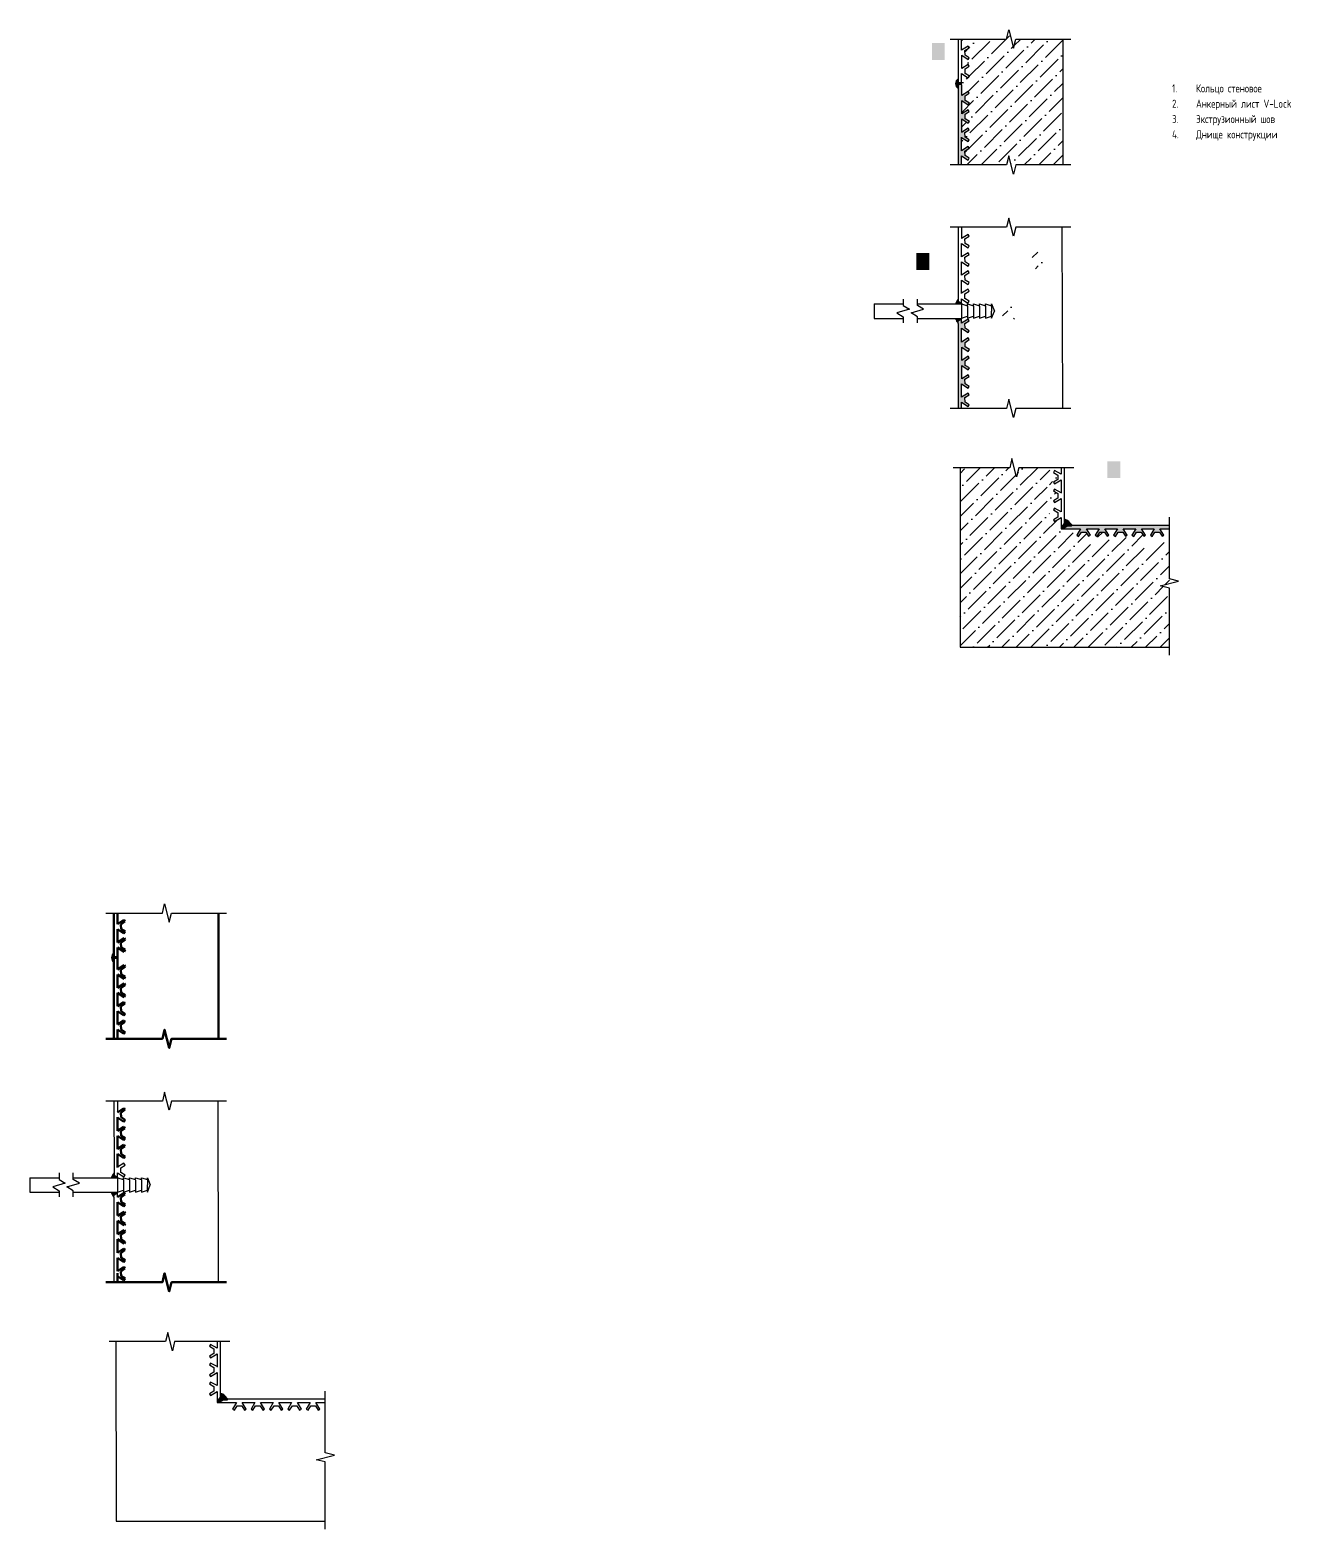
# Model space of a CAD drawing. Header units: millimetres. Extents: x 23834235 to 25435680, y -11289 to 22860162.
# Drawn here: x 24620492 to 24659884, y 22218467 to 22265294 of the extents above; entities that cross this region are included whole.
import ezdxf

# ---------------------------------------------------------------- set-up
doc = ezdxf.new("R2010")
doc.units = ezdxf.units.MM
doc.layers.add('ШРИФТЫ', color=7, linetype='Continuous')
doc.styles.add('GOST 2.304', font='GOST_type.ttf')
pattern_1 = [(45, (328290.8, -187104.57), (168.3798023, 617.3926083), [793.75, -158.75, 0, -158.75])]

msp = doc.modelspace()

# ---------------------------------------------------------------- hatches: boundary and pattern name
h = msp.add_hatch()
h.set_pattern_fill('ANSI36', color=256, scale=100)
h.set_pattern_definition(pattern_1)
h.paths.add_polyline_path([(24649836.276, 22263011.587), (24649798.962, 22262955.618), (24649598.071, 22263089.545), (24649598.071, 22262671.605), (24649801.628, 22262801.534), (24649831.945, 22262749.563), (24649702.015, 22262662.943), (24649708.511, 22262517.855), (24649836.276, 22262437.732), (24649798.962, 22262381.762), (24649598.071, 22262515.689), (24649598.071, 22262097.749), (24649798.235, 22262225.513), (24649828.552, 22262173.541), (24649698.622, 22262086.922), (24649705.119, 22261941.834), (24649832.883, 22261861.71), (24649795.57, 22261805.741), (24649594.679, 22261939.668), (24649594.679, 22261521.728), (24649798.235, 22261651.658), (24649828.552, 22261599.686), (24649698.622, 22261513.066), (24649705.119, 22261367.978), (24649832.883, 22261287.855), (24649795.57, 22261231.885), (24649594.679, 22261365.813), (24649594.679, 22261079.967), (24650997.918, 22261079.967), (24651067.214, 22261361.482), (24651210.136, 22260794.122), (24651283.763, 22261079.967), (24652751.967, 22261079.967), (24652751.967, 22265008.172), (24651283.763, 22265008.172), (24651210.136, 22264722.327), (24651067.214, 22265294.017), (24650997.918, 22265008.172), (24649594.679, 22265008.172), (24649594.679, 22264661.693), (24649798.235, 22264791.623), (24649828.552, 22264739.651), (24649698.622, 22264653.031), (24649705.119, 22264507.943), (24649832.883, 22264427.82), (24649795.57, 22264371.85), (24649598.071, 22264503.516), (24649598.071, 22264087.853), (24649801.628, 22264217.782), (24649831.945, 22264165.811), (24649702.015, 22264079.191), (24649708.511, 22263934.103), (24649836.276, 22263853.98), (24649798.962, 22263798.01), (24649594.657, 22263934.214), (24649598.071, 22263245.46), (24649801.628, 22263375.39), (24649831.945, 22263323.418), (24649702.015, 22263236.798), (24649708.511, 22263091.71)])
h.paths.add_polyline_path([(24651351.55, 22263806.839, -1), (24651351.55, 22263786.839, -1)], flags=16)
h.paths.add_polyline_path([(24651669.05, 22263709.339), (24651994.157, 22263709.339), (24651994.157, 22264234.339), (24651669.05, 22264234.339)], flags=24)
at = {"lineweight": 30}
h = msp.add_hatch(color=140, dxfattribs=at)
h.dxf.hatch_style = 1
h.paths.add_polyline_path([(24648668.477, 22264356.568), (24649068.888, 22264356.568), (24649068.888, 22264882.318), (24648668.477, 22264882.318)])
h.paths.add_polyline_path([(24649486.404, 22261079.967), (24649594.679, 22261079.967), (24649594.679, 22261365.813), (24649795.57, 22261231.885), (24649832.883, 22261287.855), (24649705.119, 22261367.978), (24649698.622, 22261513.066), (24649828.552, 22261599.686), (24649798.235, 22261651.658), (24649594.679, 22261521.728), (24649594.679, 22261939.668), (24649795.57, 22261805.741), (24649832.883, 22261861.71), (24649705.119, 22261941.834), (24649698.622, 22262086.922), (24649828.552, 22262173.541), (24649798.235, 22262225.513), (24649598.071, 22262097.749), (24649598.071, 22262515.689), (24649798.962, 22262381.762), (24649836.276, 22262437.732), (24649708.511, 22262517.855), (24649702.015, 22262662.943), (24649831.945, 22262749.563), (24649801.628, 22262801.534), (24649598.071, 22262671.605), (24649598.071, 22263089.545), (24649798.962, 22262955.618), (24649836.276, 22263011.587), (24649708.511, 22263091.71), (24649702.015, 22263236.798), (24649831.945, 22263323.418), (24649801.628, 22263375.39), (24649598.071, 22263245.46), (24649596.369, 22263588.737), (24649540.541, 22263587.608), (24649486.404, 22263574.271)])
h = msp.add_hatch(color=256, dxfattribs=at)
h.dxf.hatch_style = 1
h.paths.add_polyline_path([(24649486.404, 22263768.29, 0.512358397), (24649486.404, 22263463.075)])
h.paths.add_polyline_path([(24649486.404, 22263657.249), (24649486.404, 22263574.271), (24649540.541, 22263587.608), (24649596.369, 22263588.737), (24649596.101, 22263642.788), (24649540.541, 22263643.911)])
h = msp.add_hatch(color=140, dxfattribs=at)
h.dxf.hatch_style = 1
h.paths.add_polyline_path([(24648183.52, 22257801.101), (24648583.931, 22257801.101), (24648583.931, 22258326.852), (24648183.52, 22258326.852)])
h = msp.add_hatch()
h.set_pattern_fill('ANSI36', color=256, scale=100)
h.set_pattern_definition(pattern_1)
h.paths.add_polyline_path([(24650875.89, 22256262.222), (24651251.158, 22256262.222), (24651251.158, 22256787.598), (24650875.89, 22256787.598)])
h.paths.add_polyline_path([(24651797.598, 22257832.777), (24652122.706, 22257832.777), (24652122.706, 22258357.777), (24651797.598, 22258357.777)], flags=17)
h = msp.add_hatch(color=256, dxfattribs=at)
h.dxf.hatch_style = 1
h.paths.add_polyline_path([(24649594.679, 22256761.974), (24649490.735, 22256818.277), (24649488.893, 22256890.564, 0.071653428), (24649402.369, 22256740.32), (24649594.679, 22256740.32)])
h = msp.add_hatch(color=256, dxfattribs=at)
h.dxf.hatch_style = 1
h.paths.add_polyline_path([(24649594.679, 22256263.911), (24649594.679, 22256274.739), (24649402.369, 22256274.739, 0.06998087), (24649486.404, 22256127.686), (24649489.348, 22256209.139)])
h = msp.add_hatch(color=140, dxfattribs=at)
h.dxf.hatch_style = 1
h.paths.add_polyline_path([(24649598.071, 22254815.196), (24649798.962, 22254681.269), (24649836.276, 22254737.238), (24649708.511, 22254817.362), (24649702.015, 22254962.45), (24649831.945, 22255049.069), (24649801.628, 22255101.041), (24649598.071, 22254971.112), (24649598.071, 22255389.052), (24649798.962, 22255255.124), (24649836.276, 22255311.094), (24649708.511, 22255391.217), (24649702.015, 22255536.305), (24649831.945, 22255622.925), (24649801.628, 22255674.897), (24649594.679, 22255542.802), (24649594.679, 22255978.066), (24649795.57, 22255844.139), (24649832.883, 22255900.108), (24649705.119, 22255980.231), (24649698.622, 22256125.319), (24649828.552, 22256211.939), (24649798.235, 22256263.911), (24649594.679, 22256133.981), (24649594.679, 22256263.911), (24649489.348, 22256209.139), (24649486.404, 22256127.686), (24649486.404, 22253474.756), (24649594.679, 22253474.756), (24649594.679, 22253665.319), (24649795.57, 22253531.392), (24649832.883, 22253587.362), (24649705.119, 22253667.485), (24649698.622, 22253812.573), (24649828.552, 22253899.193), (24649798.235, 22253951.165), (24649594.679, 22253821.235), (24649594.679, 22254239.175), (24649795.57, 22254105.248), (24649832.883, 22254161.217), (24649705.119, 22254241.341), (24649698.622, 22254386.429), (24649828.552, 22254473.048), (24649798.235, 22254525.02), (24649598.071, 22254397.256)])
h = msp.add_hatch(color=140, dxfattribs=at)
h.dxf.hatch_style = 1
h.paths.add_polyline_path([(24654150.452, 22251296.367), (24654550.863, 22251296.367), (24654550.863, 22251822.118), (24654150.452, 22251822.118)])
h.paths.add_polyline_path([(24653036.286, 22249819.404), (24653027.372, 22249805.531), (24652894.89, 22249805.781), (24652758.464, 22249715.46), (24653312.8, 22249715.46), (24653193.189, 22249510.414), (24653250.031, 22249473.742), (24653336.651, 22249611.517), (24653479.573, 22249611.517), (24653561.862, 22249477.256), (24653616.098, 22249510.497), (24653490.475, 22249715.46), (24653887.12, 22249715.46), (24653767.509, 22249510.414), (24653824.351, 22249473.742), (24653910.97, 22249611.517), (24654053.893, 22249611.517), (24654136.182, 22249477.256), (24654190.418, 22249510.497), (24654064.795, 22249715.46), (24654461.44, 22249715.46), (24654341.829, 22249510.414), (24654398.671, 22249473.742), (24654485.29, 22249611.517), (24654628.213, 22249611.517), (24654710.502, 22249477.256), (24654764.737, 22249510.497), (24654639.115, 22249715.46), (24655035.76, 22249715.46), (24654916.149, 22249510.414), (24654972.99, 22249473.742), (24655059.61, 22249611.517), (24655202.533, 22249611.517), (24655284.821, 22249477.256), (24655339.057, 22249510.497), (24655213.435, 22249715.46), (24655610.079, 22249715.46), (24655490.469, 22249510.414), (24655547.31, 22249473.742), (24655633.93, 22249611.517), (24655776.853, 22249611.517), (24655859.141, 22249477.256), (24655913.377, 22249510.497), (24655787.755, 22249715.46), (24656086.827, 22249715.46), (24656086.827, 22249819.404)])
h = msp.add_hatch()
h.set_pattern_fill('ANSI36', color=256, scale=100)
h.set_pattern_definition(pattern_1)
h.paths.add_polyline_path([(24652500.77, 22249940.671), (24652185.216, 22250414.003), (24652600.383, 22250668.46), (24652600.383, 22250811.382), (24652243.681, 22251030.006), (24652600.383, 22251248.629), (24652600.383, 22251391.552), (24652225.866, 22251621.094), (24651379.045, 22251621.094), (24651309.749, 22251335.249), (24651238.288, 22251621.094), (24649547.038, 22251621.094), (24649550.752, 22246012.47), (24656086.827, 22246012.47), (24656086.827, 22247861.798), (24655800.982, 22247931.094), (24656086.827, 22248002.555), (24656086.827, 22249227.5), (24655913.377, 22249510.497), (24655355.418, 22249168.522), (24655415.486, 22249264.066), (24655202.533, 22249611.517), (24655059.61, 22249611.517), (24654841.166, 22249264.066), (24654628.213, 22249611.517), (24654485.29, 22249611.517), (24654266.847, 22249264.066), (24654053.893, 22249611.517), (24653910.97, 22249611.517), (24653692.527, 22249264.066), (24653479.573, 22249611.517), (24653336.651, 22249611.517), (24653250.031, 22249473.742), (24652875.367, 22249715.46), (24652600.383, 22249715.46), (24652600.383, 22250002.135)])
h.paths.add_polyline_path([(24653963.169, 22247704.213), (24654018.95, 22247697.919), (24653953.57, 22247717.017, -1.999485488)], flags=16)
h.paths.add_polyline_path([(24654411.949, 22247603.795), (24654812.235, 22247603.795), (24654812.235, 22248129.17), (24654411.949, 22248129.17)], flags=24)
h = msp.add_hatch(color=256, dxfattribs=at)
h.dxf.hatch_style = 1
h.paths.add_polyline_path([(24652894.89, 22249805.781), (24653027.372, 22249805.531), (24653036.286, 22249819.404), (24652812.601, 22249819.404), (24652812.601, 22250001.763), (24652811.803, 22250001.91), (24652801.013, 22249989.663), (24652798.332, 22249880.546), (24652704.327, 22249761.787), (24652704.327, 22249715.46), (24652758.464, 22249715.46)])
h.paths.add_polyline_path([(24652963.052, 22249913.391), (24652941.068, 22249938.146), (24652915.443, 22249957.611), (24652881.597, 22249977.076), (24652827.018, 22249999.101), (24652812.601, 22250001.763), (24652812.601, 22249819.404), (24653036.286, 22249819.404), (24653033.225, 22249833.21)], flags=17)
h = msp.add_hatch(color=1, dxfattribs=at)
h.dxf.hatch_style = 1
h.paths.add_polyline_path([(24623116.725, 22236469.501, 0.512358397), (24623116.725, 22236164.286)])
h.paths.add_polyline_path([(24623226.422, 22236344), (24623170.862, 22236345.123), (24623116.725, 22236358.461), (24623116.725, 22236275.483), (24623170.862, 22236288.82), (24623226.69, 22236289.949)])
h = msp.add_hatch(color=256, dxfattribs=at)
h.dxf.hatch_style = 1
h.paths.add_polyline_path([(24623224.999, 22229463.186), (24623121.056, 22229519.489), (24623119.213, 22229591.775, 0.071653428), (24623032.69, 22229441.531), (24623224.999, 22229441.531)])
h = msp.add_hatch(color=256, dxfattribs=at)
h.dxf.hatch_style = 1
h.paths.add_polyline_path([(24623224.999, 22228965.123), (24623224.999, 22228975.95), (24623032.69, 22228975.95, 0.06998087), (24623116.725, 22228828.898), (24623119.669, 22228910.351)])
h = msp.add_hatch(color=256, dxfattribs=at)
h.dxf.hatch_style = 1
h.paths.add_polyline_path([(24626525.211, 22222506.992), (24626657.692, 22222506.743), (24626666.606, 22222520.616), (24626442.922, 22222520.616), (24626442.922, 22222702.975), (24626442.124, 22222703.122), (24626431.333, 22222690.875), (24626428.652, 22222581.758), (24626334.647, 22222462.999), (24626334.647, 22222416.672), (24626388.785, 22222416.672)])
h.paths.add_polyline_path([(24626593.373, 22222614.603), (24626571.389, 22222639.358), (24626545.764, 22222658.823), (24626511.917, 22222678.287), (24626457.338, 22222700.312), (24626442.922, 22222702.975), (24626442.922, 22222520.616), (24626666.606, 22222520.616), (24626663.546, 22222534.422)], flags=17)

# ---------------------------------------------------------------- linework, layer by layer
for p, q in [((24649594.679, 22264661.693), (24649594.679, 22265008.172)), ((24649798.235, 22264791.623), (24649594.679, 22264661.693)), ((24649598.071, 22264087.853), (24649598.071, 22264503.516)), ((24649598.071, 22264503.516), (24649795.57, 22264371.85)), ((24649698.622, 22264653.031), (24649828.552, 22264739.651)), ((24649705.119, 22264507.943), (24649698.622, 22264653.031)), ((24649832.883, 22264427.82), (24649705.119, 22264507.943)), ((24649828.552, 22264739.651), (24649798.235, 22264791.623)), ((24649801.628, 22264217.782), (24649598.071, 22264087.853)), ((24649702.015, 22264079.191), (24649831.945, 22264165.811)), ((24649708.511, 22263934.103), (24649702.015, 22264079.191)), ((24649795.57, 22264371.85), (24649832.883, 22264427.82)), ((24649831.945, 22264165.811), (24649801.628, 22264217.782)), ((24649598.071, 22263245.46), (24649594.657, 22263934.214)), ((24649594.657, 22263934.214), (24649798.962, 22263798.01)), ((24649836.276, 22263853.98), (24649708.511, 22263934.103)), ((24649798.962, 22263798.01), (24649836.276, 22263853.98)), ((24649801.628, 22263375.39), (24649598.071, 22263245.46)), ((24649598.071, 22262671.605), (24649598.071, 22263091.71)), ((24649598.071, 22263089.545), (24649798.962, 22262955.618)), ((24649702.015, 22263236.798), (24649831.945, 22263323.418)), ((24649708.511, 22263091.71), (24649702.015, 22263236.798)), ((24649836.276, 22263011.587), (24649708.511, 22263091.71)), ((24649831.945, 22263323.418), (24649801.628, 22263375.39)), ((24649801.628, 22262801.534), (24649598.071, 22262671.605)), ((24649702.015, 22262662.943), (24649831.945, 22262749.563)), ((24649708.511, 22262517.855), (24649702.015, 22262662.943)), ((24649798.962, 22262955.618), (24649836.276, 22263011.587)), ((24649831.945, 22262749.563), (24649801.628, 22262801.534)), ((24649798.235, 22262225.513), (24649594.679, 22262095.584)), ((24649598.071, 22262097.749), (24649598.071, 22262517.855)), ((24649598.071, 22262515.689), (24649798.962, 22262381.762)), ((24649698.622, 22262086.922), (24649828.552, 22262173.541)), ((24649836.276, 22262437.732), (24649708.511, 22262517.855)), ((24649828.552, 22262173.541), (24649798.235, 22262225.513)), ((24649798.962, 22262381.762), (24649836.276, 22262437.732)), ((24649594.679, 22261521.728), (24649594.679, 22261941.834)), ((24649594.679, 22261939.668), (24649795.57, 22261805.741)), ((24649705.119, 22261941.834), (24649698.622, 22262086.922)), ((24649832.883, 22261861.71), (24649705.119, 22261941.834)), ((24649795.57, 22261805.741), (24649832.883, 22261861.71)), ((24649798.235, 22261651.658), (24649594.679, 22261521.728)), ((24649594.679, 22261365.813), (24649795.57, 22261231.885)), ((24649698.622, 22261513.066), (24649828.552, 22261599.686)), ((24649705.119, 22261367.978), (24649698.622, 22261513.066)), ((24649832.883, 22261287.855), (24649705.119, 22261367.978)), ((24649795.57, 22261231.885), (24649832.883, 22261287.855)), ((24649828.552, 22261599.686), (24649798.235, 22261651.658)), ((24649798.235, 22258910.144), (24649594.679, 22258780.214)), ((24649601.464, 22258784.545), (24649601.464, 22259131.024)), ((24649698.622, 22258771.552), (24649828.552, 22258858.172)), ((24649828.552, 22258858.172), (24649798.235, 22258910.144)), ((24649594.679, 22258206.358), (24649594.679, 22258626.464)), ((24649594.679, 22258624.298), (24649795.57, 22258490.371)), ((24649705.119, 22258626.464), (24649698.622, 22258771.552)), ((24649832.883, 22258546.341), (24649705.119, 22258626.464)), ((24649795.57, 22258490.371), (24649832.883, 22258546.341)), ((24649798.235, 22258334.122), (24649594.679, 22258204.193)), ((24649594.679, 22257630.337), (24649594.679, 22258050.443)), ((24649594.679, 22258048.277), (24649795.57, 22257914.35)), ((24649698.622, 22258195.531), (24649828.552, 22258282.151)), ((24649705.119, 22258050.443), (24649698.622, 22258195.531)), ((24649832.883, 22257970.32), (24649705.119, 22258050.443)), ((24649795.57, 22257914.35), (24649832.883, 22257970.32)), ((24649828.552, 22258282.151), (24649798.235, 22258334.122)), ((24649798.235, 22257766.763), (24649594.679, 22257636.834)), ((24649594.679, 22257062.978), (24649594.679, 22257483.084)), ((24649594.679, 22257480.918), (24649795.57, 22257346.991)), ((24649698.622, 22257628.172), (24649828.552, 22257714.791)), ((24649705.119, 22257483.084), (24649698.622, 22257628.172)), ((24649832.883, 22257402.96), (24649705.119, 22257483.084)), ((24649828.552, 22257714.791), (24649798.235, 22257766.763)), ((24649795.57, 22257346.991), (24649832.883, 22257402.96)), ((24649702.015, 22255536.305), (24649831.945, 22255622.925)), ((24649831.945, 22255622.925), (24649801.628, 22255674.897)), ((24649598.071, 22254971.112), (24649598.071, 22255389.052)), ((24649598.071, 22255389.052), (24649798.962, 22255255.124)), ((24649801.628, 22255101.041), (24649598.071, 22254971.112)), ((24649708.511, 22255391.217), (24649702.015, 22255536.305)), ((24649836.276, 22255311.094), (24649708.511, 22255391.217)), ((24649798.962, 22255255.124), (24649836.276, 22255311.094)), ((24649831.945, 22255049.069), (24649801.628, 22255101.041)), ((24649598.071, 22254397.256), (24649598.071, 22254815.196)), ((24649598.071, 22254815.196), (24649798.962, 22254681.269)), ((24649702.015, 22254962.45), (24649831.945, 22255049.069)), ((24649708.511, 22254817.362), (24649702.015, 22254962.45)), ((24649836.276, 22254737.238), (24649708.511, 22254817.362)), ((24649798.962, 22254681.269), (24649836.276, 22254737.238)), ((24649594.679, 22253821.235), (24649594.679, 22254239.175)), ((24649594.679, 22254239.175), (24649795.57, 22254105.248)), ((24649798.235, 22254525.02), (24649598.071, 22254397.256)), ((24649698.622, 22254386.429), (24649828.552, 22254473.048)), ((24649705.119, 22254241.341), (24649698.622, 22254386.429)), ((24649832.883, 22254161.217), (24649705.119, 22254241.341)), ((24649795.57, 22254105.248), (24649832.883, 22254161.217)), ((24649828.552, 22254473.048), (24649798.235, 22254525.02)), ((24649798.235, 22253951.165), (24649594.679, 22253821.235)), ((24649698.622, 22253812.573), (24649828.552, 22253899.193)), ((24649705.119, 22253667.485), (24649698.622, 22253812.573)), ((24649828.552, 22253899.193), (24649798.235, 22253951.165)), ((24649832.883, 22253587.362), (24649705.119, 22253667.485)), ((24649795.57, 22253531.392), (24649832.883, 22253587.362))]:
    msp.add_line(p, q)
for p, q in [((24649540.541, 22263643.911), (24649486.404, 22263657.249)), ((24649540.541, 22263587.608), (24649486.404, 22263574.271)), ((24649596.101, 22263642.788), (24649540.541, 22263643.911)), ((24649596.101, 22263588.732), (24649540.541, 22263587.608)), ((24649486.404, 22259131.024), (24649488.893, 22256890.564)), ((24646861.827, 22256740.32), (24646861.827, 22256285.566)), ((24646861.827, 22256740.32), (24647771.334, 22256740.32)), ((24649780.911, 22256679.686), (24649780.911, 22256350.531)), ((24649967.143, 22256679.686), (24649967.143, 22256346.2)), ((24650155.541, 22256666.792), (24650153.376, 22256350.531)), ((24650343.939, 22256679.686), (24650343.939, 22256350.531)), ((24646861.827, 22256285.566), (24647771.334, 22256285.566)), ((24649486.404, 22256127.686), (24649486.404, 22253474.756))]:
    msp.add_line(p, q, dxfattribs=at)
at = {"color": 1, "lineweight": 50}
for p, q in [((24623224.999, 22237362.905), (24623224.999, 22237709.384)), ((24623428.556, 22237492.834), (24623224.999, 22237362.905)), ((24623328.943, 22237354.243), (24623458.873, 22237440.863)), ((24623335.44, 22237209.155), (24623328.943, 22237354.243)), ((24623458.873, 22237440.863), (24623428.556, 22237492.834)), ((24623224.999, 22237206.989), (24623425.891, 22237073.062)), ((24623228.392, 22236789.064), (24623228.392, 22237209.17)), ((24623431.948, 22236918.994), (24623228.392, 22236789.064)), ((24623332.336, 22236780.402), (24623462.265, 22236867.022)), ((24623463.204, 22237129.032), (24623335.44, 22237209.155)), ((24623425.891, 22237073.062), (24623463.204, 22237129.032)), ((24623462.265, 22236867.022), (24623431.948, 22236918.994)), ((24623228.392, 22235946.672), (24623224.999, 22236630.968)), ((24623228.392, 22236633.149), (24623429.283, 22236499.222)), ((24623338.832, 22236635.314), (24623332.336, 22236780.402)), ((24623466.596, 22236555.191), (24623338.832, 22236635.314)), ((24623429.283, 22236499.222), (24623466.596, 22236555.191)), ((24623431.948, 22236076.602), (24623228.392, 22235946.672)), ((24623332.336, 22235938.01), (24623462.265, 22236024.63)), ((24623338.832, 22235792.922), (24623332.336, 22235938.01)), ((24623462.265, 22236024.63), (24623431.948, 22236076.602)), ((24623228.392, 22235372.817), (24623228.392, 22235792.922)), ((24623228.392, 22235790.757), (24623429.283, 22235656.829)), ((24623431.948, 22235502.746), (24623228.392, 22235372.817)), ((24623332.336, 22235364.155), (24623462.265, 22235450.774)), ((24623466.596, 22235712.799), (24623338.832, 22235792.922)), ((24623429.283, 22235656.829), (24623466.596, 22235712.799)), ((24623462.265, 22235450.774), (24623431.948, 22235502.746)), ((24623228.392, 22234798.961), (24623228.392, 22235219.067)), ((24623228.392, 22235216.901), (24623429.283, 22235082.974)), ((24623338.832, 22235219.067), (24623332.336, 22235364.155)), ((24623466.596, 22235138.943), (24623338.832, 22235219.067)), ((24623429.283, 22235082.974), (24623466.596, 22235138.943)), ((24623428.556, 22234926.725), (24623224.999, 22234796.795)), ((24623224.999, 22234222.94), (24623224.999, 22234643.045)), ((24623224.999, 22234640.88), (24623425.891, 22234506.953)), ((24623328.943, 22234788.133), (24623458.873, 22234874.753)), ((24623335.44, 22234643.045), (24623328.943, 22234788.133)), ((24623463.204, 22234562.922), (24623335.44, 22234643.045)), ((24623425.891, 22234506.953), (24623463.204, 22234562.922)), ((24623458.873, 22234874.753), (24623428.556, 22234926.725)), ((24623428.556, 22234352.869), (24623224.999, 22234222.94)), ((24623224.999, 22234067.024), (24623425.891, 22233933.097)), ((24623328.943, 22234214.278), (24623458.873, 22234300.898)), ((24623335.44, 22234069.19), (24623328.943, 22234214.278)), ((24623463.204, 22233989.067), (24623335.44, 22234069.19)), ((24623458.873, 22234300.898), (24623428.556, 22234352.869)), ((24623425.891, 22233933.097), (24623463.204, 22233989.067)), ((24623428.556, 22231611.355), (24623224.999, 22231481.426)), ((24623224.999, 22230907.57), (24623224.999, 22231327.676)), ((24623224.999, 22231325.51), (24623425.891, 22231191.583)), ((24623328.943, 22231472.764), (24623458.873, 22231559.384)), ((24623335.44, 22231327.676), (24623328.943, 22231472.764)), ((24623463.204, 22231247.553), (24623335.44, 22231327.676)), ((24623425.891, 22231191.583), (24623463.204, 22231247.553)), ((24623458.873, 22231559.384), (24623428.556, 22231611.355)), ((24623428.556, 22231035.334), (24623224.999, 22230905.405)), ((24623224.999, 22230331.549), (24623224.999, 22230751.655)), ((24623224.999, 22230749.489), (24623425.891, 22230615.562)), ((24623328.943, 22230896.743), (24623458.873, 22230983.362)), ((24623335.44, 22230751.655), (24623328.943, 22230896.743)), ((24623463.204, 22230671.531), (24623335.44, 22230751.655)), ((24623458.873, 22230983.362), (24623428.556, 22231035.334)), ((24623428.556, 22230467.975), (24623224.999, 22230338.045)), ((24623328.943, 22230329.383), (24623458.873, 22230416.003)), ((24623335.44, 22230184.295), (24623328.943, 22230329.383)), ((24623425.891, 22230615.562), (24623463.204, 22230671.531)), ((24623458.873, 22230416.003), (24623428.556, 22230467.975)), ((24623224.999, 22229764.19), (24623224.999, 22230184.295)), ((24623224.999, 22230182.13), (24623425.891, 22230048.203)), ((24623463.204, 22230104.172), (24623335.44, 22230184.295)), ((24623425.891, 22230048.203), (24623463.204, 22230104.172)), ((24623428.556, 22228965.123), (24623224.999, 22228835.193)), ((24623328.943, 22228826.531), (24623458.873, 22228913.151)), ((24623458.873, 22228913.151), (24623428.556, 22228965.123)), ((24623224.999, 22228261.338), (24623224.999, 22228681.443)), ((24623224.999, 22228679.278), (24623425.891, 22228545.35)), ((24623335.44, 22228681.443), (24623328.943, 22228826.531)), ((24623463.204, 22228601.32), (24623335.44, 22228681.443)), ((24623425.891, 22228545.35), (24623463.204, 22228601.32)), ((24623431.948, 22228376.109), (24623228.392, 22228246.179)), ((24623228.392, 22227672.323), (24623228.392, 22228092.429)), ((24623228.392, 22228090.264), (24623429.283, 22227956.336)), ((24623332.336, 22228237.517), (24623462.265, 22228324.137)), ((24623338.832, 22228092.429), (24623332.336, 22228237.517)), ((24623466.596, 22228012.306), (24623338.832, 22228092.429)), ((24623429.283, 22227956.336), (24623466.596, 22228012.306)), ((24623462.265, 22228324.137), (24623431.948, 22228376.109)), ((24623431.948, 22227802.253), (24623228.392, 22227672.323)), ((24623228.392, 22227098.468), (24623228.392, 22227518.573)), ((24623228.392, 22227516.408), (24623429.283, 22227382.481)), ((24623332.336, 22227663.661), (24623462.265, 22227750.281)), ((24623338.832, 22227518.573), (24623332.336, 22227663.661)), ((24623466.596, 22227438.45), (24623338.832, 22227518.573)), ((24623462.265, 22227750.281), (24623431.948, 22227802.253)), ((24623428.556, 22227226.232), (24623224.999, 22227096.302)), ((24623328.943, 22227087.64), (24623458.873, 22227174.26)), ((24623335.44, 22226942.552), (24623328.943, 22227087.64)), ((24623458.873, 22227174.26), (24623428.556, 22227226.232)), ((24623429.283, 22227382.481), (24623466.596, 22227438.45)), ((24623224.999, 22226522.447), (24623224.999, 22226942.552)), ((24623224.999, 22226940.387), (24623425.891, 22226806.459)), ((24623428.556, 22226652.376), (24623224.999, 22226522.447)), ((24623328.943, 22226513.785), (24623458.873, 22226600.405)), ((24623463.204, 22226862.429), (24623335.44, 22226942.552)), ((24623425.891, 22226806.459), (24623463.204, 22226862.429)), ((24623458.873, 22226600.405), (24623428.556, 22226652.376)), ((24623224.999, 22226366.531), (24623425.891, 22226232.604)), ((24623335.44, 22226368.697), (24623328.943, 22226513.785)), ((24623463.204, 22226288.574), (24623335.44, 22226368.697)), ((24623425.891, 22226232.604), (24623463.204, 22226288.574))]:
    msp.add_line(p, q, dxfattribs=at)
at = {"color": 1, "lineweight": 30}
for p, q in [((24623170.862, 22236345.123), (24623116.725, 22236358.461)), ((24623170.862, 22236288.82), (24623116.725, 22236275.483)), ((24623226.422, 22236344), (24623170.862, 22236345.123)), ((24623226.422, 22236289.943), (24623170.862, 22236288.82)), ((24623116.725, 22231832.236), (24623119.213, 22229591.775)), ((24623231.785, 22231485.757), (24623231.785, 22231832.236)), ((24620492.147, 22229441.531), (24620492.147, 22228986.778)), ((24620492.147, 22229441.531), (24621401.654, 22229441.531)), ((24623411.232, 22229380.898), (24623411.232, 22229051.743)), ((24623597.464, 22229380.898), (24623597.464, 22229047.412)), ((24623785.862, 22229368.004), (24623783.697, 22229051.743)), ((24623974.26, 22229380.898), (24623974.26, 22229051.743)), ((24620492.147, 22228986.778), (24621401.654, 22228986.778)), ((24623116.725, 22228828.898), (24623116.725, 22226175.968))]:
    msp.add_line(p, q, dxfattribs=at)
at = {"lineweight": 30}
for points in [[(24649235.207, 22265008.172), (24650997.918, 22265008.172), (24651067.214, 22265294.017), (24651210.136, 22264722.327), (24651283.763, 22265008.172), (24653003.165, 22265008.172)], [(24649486.404, 22265008.172), (24649486.404, 22261079.967)], [(24652751.967, 22265008.172), (24652751.967, 22261079.967)], [(24653003.165, 22261079.967), (24651283.763, 22261079.967), (24651210.136, 22260794.122), (24651067.214, 22261361.482), (24650997.918, 22261079.967), (24649235.207, 22261079.967)], [(24653003.165, 22259135.355), (24651283.763, 22259131.024), (24651210.136, 22258849.51), (24651067.214, 22259416.869), (24650997.918, 22259131.024), (24649235.207, 22259131.024)], [(24652751.967, 22253474.756), (24652737.711, 22259134.686)], [(24647771.334, 22256887.573), (24647771.334, 22256740.32), (24647771.334, 22256684.017), (24647961.897, 22256571.411), (24647572.108, 22256454.474), (24647771.334, 22256328.876), (24647771.334, 22256142.643)], [(24648213.094, 22256142.643), (24648213.094, 22256285.566), (24648213.094, 22256328.876), (24648018.2, 22256454.474), (24648407.989, 22256571.411), (24648213.094, 22256684.017), (24648213.094, 22256887.573)], [(24648213.094, 22256740.32), (24649594.679, 22256740.32), (24649594.679, 22256274.739), (24648213.094, 22256274.739)], [(24649594.679, 22256761.974), (24649594.679, 22256740.32)], [(24649594.679, 22256740.32), (24649780.911, 22256679.686), (24649780.911, 22256740.32), (24649967.143, 22256679.686), (24649967.143, 22256740.32), (24650153.376, 22256679.686), (24650153.376, 22256740.32), (24650343.939, 22256679.686), (24650343.939, 22256740.32), (24650530.172, 22256679.686), (24650530.172, 22256740.32), (24650621.122, 22256515.108)], [(24649594.679, 22256289.897), (24649780.911, 22256350.531), (24649780.911, 22256289.897), (24649967.143, 22256350.531), (24649967.143, 22256289.897), (24650153.376, 22256350.531), (24650153.376, 22256289.897), (24650343.939, 22256350.531), (24650343.939, 22256289.897), (24650530.172, 22256350.531), (24650530.172, 22256289.897), (24650621.122, 22256515.108)], [(24650530.172, 22256679.686), (24650530.172, 22256515.108)], [(24650530.172, 22256350.531), (24650530.172, 22256515.108)], [(24653003.165, 22253474.756), (24651283.763, 22253474.756), (24651210.136, 22253188.911), (24651067.214, 22253756.27), (24650997.918, 22253474.756), (24649235.207, 22253474.756)], [(24653102.777, 22251621.094), (24651379.045, 22251621.094), (24651309.749, 22251335.249), (24651166.827, 22251906.939), (24651097.531, 22251621.094), (24649334.82, 22251621.094)], [(24649547.038, 22251621.094), (24649550.752, 22246012.47), (24656086.827, 22246012.47)], [(24656086.827, 22249819.404), (24652812.601, 22249819.404), (24652812.601, 22251621.094)], [(24656086.827, 22245765.601), (24656086.827, 22247861.798), (24655800.982, 22247931.094), (24656372.672, 22248074.017), (24656086.827, 22248147.643), (24656086.827, 22250070.601)]]:
    msp.add_lwpolyline(points, dxfattribs=at)
for points in [[(24649594.679, 22261079.967), (24649594.679, 22261365.813)], [(24649488.893, 22256890.564), (24649490.735, 22256818.277), (24649594.679, 22256761.974), (24649594.679, 22256896.235), (24649793.571, 22256763.64), (24649832.883, 22256822.608), (24649698.622, 22256904.897), (24649698.622, 22257047.82), (24649832.883, 22257130.108), (24649794.414, 22257192.874), (24649594.679, 22257070.456)], [(24649486.404, 22256127.686), (24649489.348, 22256209.139), (24649594.679, 22256263.911)], [(24649801.628, 22255674.897), (24649594.679, 22255542.802), (24649594.679, 22255978.066), (24649795.57, 22255844.139), (24649832.883, 22255900.108), (24649705.119, 22255980.231), (24649698.622, 22256125.319), (24649828.552, 22256211.939), (24649798.235, 22256263.911), (24649594.679, 22256133.981), (24649594.679, 22256274.739)], [(24649594.679, 22253474.756), (24649594.679, 22253665.319), (24649795.57, 22253531.392)], [(24652704.327, 22251621.094), (24652704.327, 22251417.538), (24652500.77, 22251530.143), (24652466.122, 22251473.841), (24652600.383, 22251391.552), (24652600.383, 22251248.629), (24652466.122, 22251166.341), (24652500.77, 22251114.369), (24652704.327, 22251239.967), (24652704.327, 22250824.193)], [(24652704.327, 22250837.368), (24652500.77, 22250949.974), (24652466.122, 22250893.671), (24652600.383, 22250811.382), (24652600.383, 22250668.46), (24652466.122, 22250586.171), (24652500.77, 22250534.199), (24652704.327, 22250659.798), (24652704.327, 22250244.023)], [(24652704.327, 22250243.841), (24652500.77, 22250356.446), (24652466.122, 22250300.143), (24652600.383, 22250217.855), (24652600.383, 22250074.932), (24652466.122, 22249992.643), (24652500.77, 22249940.671), (24652704.327, 22250066.27), (24652704.327, 22249715.46), (24653312.8, 22249715.46), (24653193.189, 22249510.414), (24653250.031, 22249473.742), (24653336.651, 22249611.517), (24653479.573, 22249611.517), (24653561.862, 22249477.256), (24653616.098, 22249510.497), (24653490.475, 22249715.46), (24653887.12, 22249715.46)], [(24652758.464, 22249715.46), (24652894.89, 22249805.781), (24653027.372, 22249805.531), (24653036.286, 22249819.404), (24653033.225, 22249833.21), (24652963.052, 22249913.391), (24652941.068, 22249938.146), (24652915.443, 22249957.611), (24652881.597, 22249977.076), (24652827.018, 22249999.101), (24652811.803, 22250001.91), (24652801.013, 22249989.663), (24652798.332, 22249880.546), (24652704.327, 22249761.787)], [(24653887.12, 22249715.46), (24653767.509, 22249510.414), (24653824.351, 22249473.742), (24653910.97, 22249611.517), (24654053.893, 22249611.517), (24654136.182, 22249477.256), (24654190.418, 22249510.497), (24654064.795, 22249715.46), (24654461.44, 22249715.46)], [(24654461.44, 22249715.46), (24654341.829, 22249510.414), (24654398.671, 22249473.742), (24654485.29, 22249611.517), (24654628.213, 22249611.517), (24654710.502, 22249477.256), (24654764.737, 22249510.497), (24654639.115, 22249715.46), (24655035.76, 22249715.46)], [(24655035.76, 22249715.46), (24654916.149, 22249510.414), (24654972.99, 22249473.742), (24655059.61, 22249611.517), (24655202.533, 22249611.517), (24655284.821, 22249477.256), (24655339.057, 22249510.497), (24655213.435, 22249715.46), (24655610.079, 22249715.46)], [(24655610.079, 22249715.46), (24655490.469, 22249510.414), (24655547.31, 22249473.742), (24655633.93, 22249611.517), (24655776.853, 22249611.517), (24655859.141, 22249477.256), (24655913.377, 22249510.497), (24655787.755, 22249715.46), (24656086.827, 22249715.46)]]:
    msp.add_lwpolyline(points)
at = {"color": 1, "lineweight": 30}
for points in [[(24622865.528, 22237709.384), (24624628.239, 22237709.384), (24624697.535, 22237995.229), (24624840.457, 22237423.539), (24624914.084, 22237709.384), (24626633.485, 22237709.384)], [(24626633.485, 22231836.567), (24624914.084, 22231832.236), (24624840.457, 22231550.721), (24624697.535, 22232118.081), (24624628.239, 22231832.236), (24622865.528, 22231832.236)], [(24626382.288, 22226175.968), (24626368.031, 22231835.898)], [(24623119.213, 22229591.775), (24623121.056, 22229519.489), (24623224.999, 22229463.186), (24623224.999, 22229597.447), (24623423.892, 22229464.852), (24623463.204, 22229523.82), (24623328.943, 22229606.109), (24623328.943, 22229749.031), (24623463.204, 22229831.32), (24623424.734, 22229894.086), (24623224.999, 22229771.667)], [(24621401.654, 22229588.785), (24621401.654, 22229441.531), (24621401.654, 22229385.228), (24621592.218, 22229272.623), (24621202.429, 22229155.686), (24621401.654, 22229030.088), (24621401.654, 22228843.855)], [(24621843.415, 22228843.855), (24621843.415, 22228986.778), (24621843.415, 22229030.088), (24621648.52, 22229155.686), (24622038.309, 22229272.623), (24621843.415, 22229385.228), (24621843.415, 22229588.785)], [(24621843.415, 22229441.531), (24623224.999, 22229441.531), (24623224.999, 22228975.95), (24621843.415, 22228975.95)], [(24623224.999, 22229463.186), (24623224.999, 22229441.531)], [(24623224.999, 22229441.531), (24623411.232, 22229380.898), (24623411.232, 22229441.531), (24623597.464, 22229380.898), (24623597.464, 22229441.531), (24623783.697, 22229380.898), (24623783.697, 22229441.531), (24623974.26, 22229380.898), (24623974.26, 22229441.531), (24624160.492, 22229380.898), (24624160.492, 22229441.531), (24624251.443, 22229216.32)], [(24624160.492, 22229380.898), (24624160.492, 22229216.32)], [(24623116.725, 22228828.898), (24623119.669, 22228910.351), (24623224.999, 22228965.123)], [(24623224.999, 22228991.109), (24623411.232, 22229051.743), (24623411.232, 22228991.109), (24623597.464, 22229051.743), (24623597.464, 22228991.109), (24623783.697, 22229051.743), (24623783.697, 22228991.109), (24623974.26, 22229051.743), (24623974.26, 22228991.109), (24624160.492, 22229051.743), (24624160.492, 22228991.109), (24624251.443, 22229216.32)], [(24623224.999, 22228835.193), (24623224.999, 22228975.95)], [(24624160.492, 22229051.743), (24624160.492, 22229216.32)], [(24626733.098, 22224322.306), (24625009.366, 22224322.306), (24624940.07, 22224036.461), (24624797.147, 22224608.151), (24624727.852, 22224322.306), (24622965.14, 22224322.306)], [(24623177.359, 22224322.306), (24623181.073, 22218713.681), (24629717.147, 22218713.681)], [(24626334.647, 22224322.306), (24626334.647, 22224118.75), (24626131.091, 22224231.355), (24626096.443, 22224175.052), (24626230.704, 22224092.764), (24626230.704, 22223949.841), (24626096.443, 22223867.552), (24626131.091, 22223815.58), (24626334.647, 22223941.179), (24626334.647, 22223525.404)], [(24629717.147, 22222520.616), (24626442.922, 22222520.616), (24626442.922, 22224322.306)], [(24626334.647, 22223538.58), (24626131.091, 22223651.185), (24626096.443, 22223594.883), (24626230.704, 22223512.594), (24626230.704, 22223369.671), (24626096.443, 22223287.383), (24626131.091, 22223235.411), (24626334.647, 22223361.009), (24626334.647, 22222945.235)], [(24626334.647, 22222945.052), (24626131.091, 22223057.658), (24626096.443, 22223001.355), (24626230.704, 22222919.066), (24626230.704, 22222776.144), (24626096.443, 22222693.855), (24626131.091, 22222641.883), (24626334.647, 22222767.482), (24626334.647, 22222416.672), (24626943.121, 22222416.672), (24626823.51, 22222211.625), (24626880.352, 22222174.953), (24626966.971, 22222312.728), (24627109.894, 22222312.728), (24627192.183, 22222178.468), (24627246.418, 22222211.709), (24627120.796, 22222416.672), (24627517.441, 22222416.672)], [(24626388.785, 22222416.672), (24626525.211, 22222506.992), (24626657.692, 22222506.743), (24626666.606, 22222520.616), (24626663.546, 22222534.422), (24626593.373, 22222614.603), (24626571.389, 22222639.358), (24626545.764, 22222658.823), (24626511.917, 22222678.287), (24626457.338, 22222700.312), (24626442.124, 22222703.122), (24626431.333, 22222690.875), (24626428.652, 22222581.758), (24626334.647, 22222462.999)], [(24627517.441, 22222416.672), (24627397.83, 22222211.625), (24627454.671, 22222174.953), (24627541.291, 22222312.728), (24627684.214, 22222312.728), (24627766.502, 22222178.468), (24627820.738, 22222211.709), (24627695.116, 22222416.672), (24628091.76, 22222416.672)], [(24628091.76, 22222416.672), (24627972.15, 22222211.625), (24628028.991, 22222174.953), (24628115.611, 22222312.728), (24628258.534, 22222312.728), (24628340.822, 22222178.468), (24628395.058, 22222211.709), (24628269.436, 22222416.672), (24628666.08, 22222416.672)], [(24628666.08, 22222416.672), (24628546.47, 22222211.625), (24628603.311, 22222174.953), (24628689.931, 22222312.728), (24628832.853, 22222312.728), (24628915.142, 22222178.468), (24628969.378, 22222211.709), (24628843.756, 22222416.672), (24629240.4, 22222416.672)], [(24629240.4, 22222416.672), (24629120.789, 22222211.625), (24629177.631, 22222174.953), (24629264.251, 22222312.728), (24629407.173, 22222312.728), (24629489.462, 22222178.468), (24629543.698, 22222211.709), (24629418.075, 22222416.672), (24629717.147, 22222416.672)], [(24629717.147, 22218466.813), (24629717.147, 22220563.01), (24629431.302, 22220632.306), (24630002.992, 22220775.228), (24629717.147, 22220848.855), (24629717.147, 22222771.813)]]:
    msp.add_lwpolyline(points, dxfattribs=at)
at = {"color": 1, "lineweight": 50}
for points in [[(24623116.725, 22237709.384), (24623116.725, 22233781.179)], [(24626382.288, 22237709.384), (24626382.288, 22233781.179)], [(24626633.485, 22233781.179), (24624914.084, 22233781.179), (24624840.457, 22233495.334), (24624697.535, 22234062.693), (24624628.239, 22233781.179), (24622865.528, 22233781.179)], [(24623224.999, 22233781.179), (24623224.999, 22234067.024)], [(24626633.485, 22226175.968), (24624914.084, 22226175.968), (24624840.457, 22225890.123), (24624697.535, 22226457.482), (24624628.239, 22226175.968), (24622865.528, 22226175.968)], [(24623224.999, 22226175.968), (24623224.999, 22226461.813)]]:
    msp.add_lwpolyline(points, dxfattribs=at)
at = {"lineweight": 30}
for centre, radius, start, end in [((24649596.236, 22263615.682), 188.022, 125.7425725, 234.2574275), ((24649967.143, 22256515.108), 608.022, 141.8659729, 158.2597063), ((24649967.143, 22256499.95), 608.022, 201.7402937, 217.7526182)]:
    msp.add_arc(centre, radius, start, end, dxfattribs=at)
at = {"color": 1, "lineweight": 30}
for centre, radius, start, end in [((24623226.556, 22236316.894), 188.022, 125.7425725, 234.2574275), ((24623597.464, 22229216.32), 608.022, 141.8659729, 158.2597063), ((24623597.464, 22229201.162), 608.022, 201.7402937, 217.7526182)]:
    msp.add_arc(centre, radius, start, end, dxfattribs=at)

# ---------------------------------------------------------------- texts
at = {"layer": 'ШРИФТЫ', "lineweight": 30, "ltscale": 100, "insert": (24655917.626, 22263595.012), "char_height": 250, "attachment_point": 1, "line_spacing_factor": 1.15, "style": 'GOST 2.304'}
msp.add_mtext_dynamic_manual_height_columns('\\pi-750,l1000,t1000;1.^IКольцо стеновое\\P{\\C140;2.^IАнкерный лист V-Lock\\P}3.^IЭкструзионный шов\\P4.^IДнище конструкции', width=70431.32087, gutter_width=1250, heights=[24133.913], dxfattribs=at)

doc.saveas('drawing.dxf')
